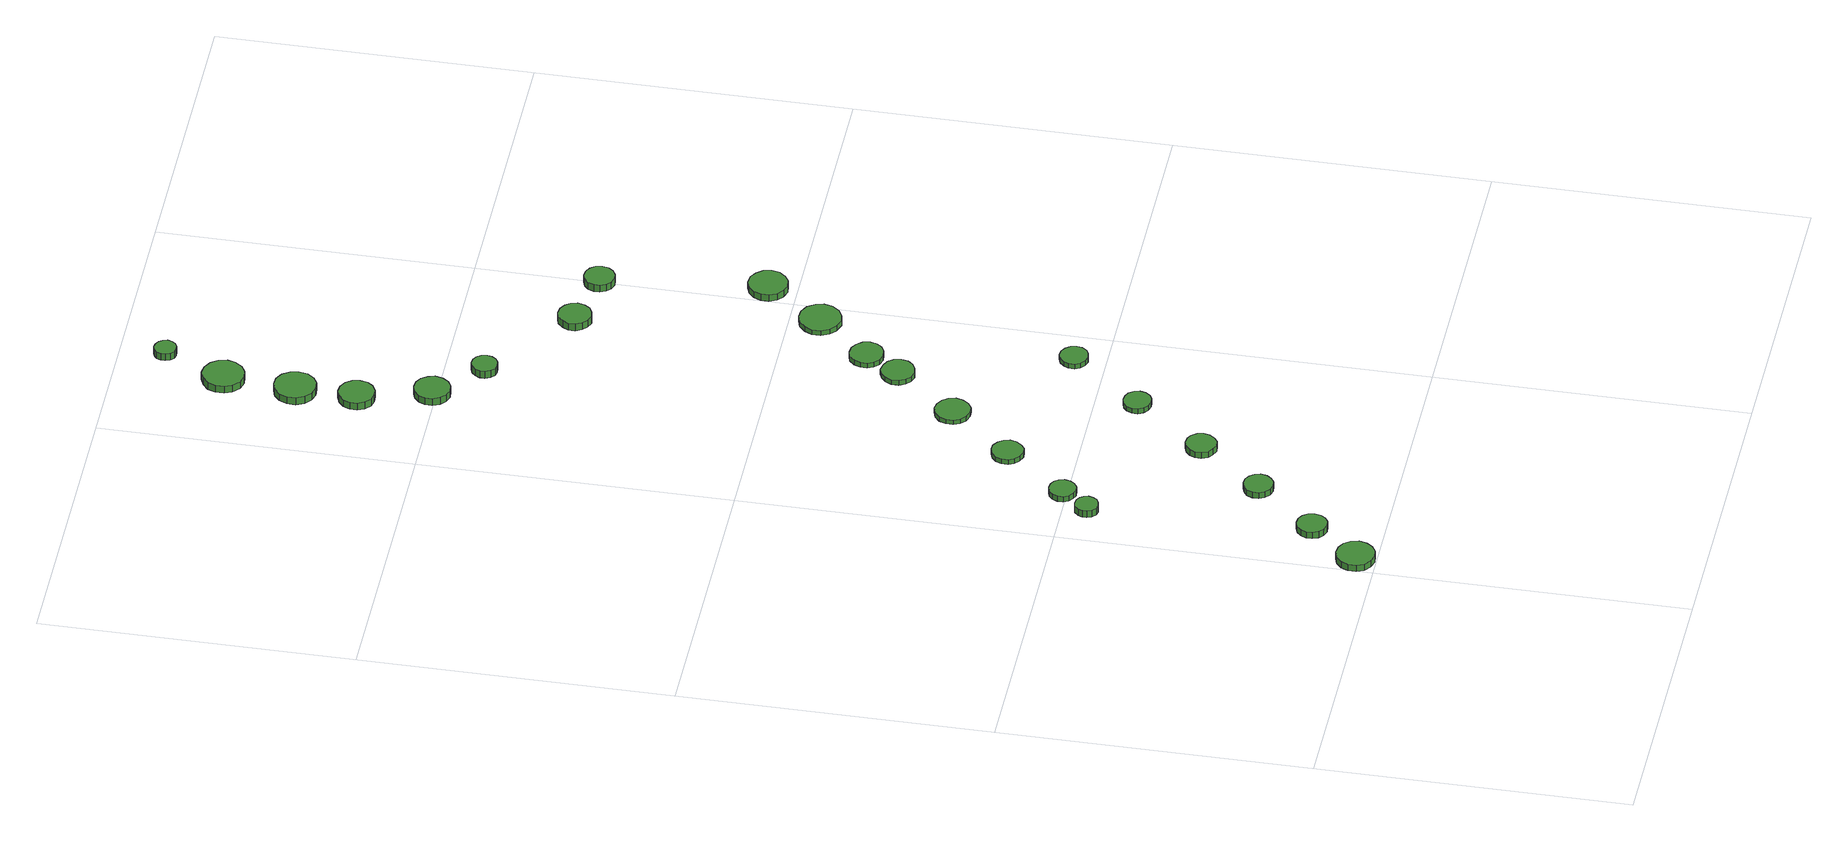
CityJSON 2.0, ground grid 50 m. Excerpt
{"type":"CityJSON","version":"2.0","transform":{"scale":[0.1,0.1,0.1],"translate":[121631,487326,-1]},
"CityObjects":{
"tree1":{"type":"SolitaryVegetationObject","attributes":{"function":"something"},"geometry":[{"type":"MultiSurface","lod":"1","boundaries":[[[0,1,2,3,4,5,6,7,8,9,10,11,12,13,14]],[[15,16,17,18,19,20,21,22,23,24,25,26,27,28,29]],[[0,29,28,1]],[[1,28,27,2]],[[2,27,26,3]],[[3,26,25,4]],[[4,25,24,5]],[[5,24,23,6]],[[6,23,22,7]],[[7,22,21,8]],[[8,21,20,9]],[[9,20,19,10]],[[10,19,18,11]],[[11,18,17,12]],[[12,17,16,13]],[[13,16,15,14]],[[14,15,29,0]]]}]},
"tree2":{"type":"SolitaryVegetationObject","attributes":{"function":"something"},"geometry":[{"type":"MultiSurface","lod":"1","boundaries":[[[30,31,32,33,34,35,36,37,38,39,40,41,42,43,44]],[[45,46,47,48,49,50,51,52,53,54,55,56,57,58,59]],[[30,59,58,31]],[[31,58,57,32]],[[32,57,56,33]],[[33,56,55,34]],[[34,55,54,35]],[[35,54,53,36]],[[36,53,52,37]],[[37,52,51,38]],[[38,51,50,39]],[[39,50,49,40]],[[40,49,48,41]],[[41,48,47,42]],[[42,47,46,43]],[[43,46,45,44]],[[44,45,59,30]]]}]},
"tree3":{"type":"SolitaryVegetationObject","attributes":{"function":"something"},"geometry":[{"type":"MultiSurface","lod":"1","boundaries":[[[60,61,62,63,64,65,66,67,68,69,70,71,72,73,74]],[[75,76,77,78,79,80,81,82,83,84,85,86,87,88,89]],[[60,89,88,61]],[[61,88,87,62]],[[62,87,86,63]],[[63,86,85,64]],[[64,85,84,65]],[[65,84,83,66]],[[66,83,82,67]],[[67,82,81,68]],[[68,81,80,69]],[[69,80,79,70]],[[70,79,78,71]],[[71,78,77,72]],[[72,77,76,73]],[[73,76,75,74]],[[74,75,89,60]]]}]},
"tree4":{"type":"SolitaryVegetationObject","attributes":{"function":"something"},"geometry":[{"type":"MultiSurface","lod":"1","boundaries":[[[90,91,92,93,94,95,96,97,98,99,100,101,102,103,104]],[[105,106,107,108,109,110,111,112,113,114,115,116,117,118,119]],[[90,119,118,91]],[[91,118,117,92]],[[92,117,116,93]],[[93,116,115,94]],[[94,115,114,95]],[[95,114,113,96]],[[96,113,112,97]],[[97,112,111,98]],[[98,111,110,99]],[[99,110,109,100]],[[100,109,108,101]],[[101,108,107,102]],[[102,107,106,103]],[[103,106,105,104]],[[104,105,119,90]]]}]},
"tree5":{"type":"SolitaryVegetationObject","attributes":{"function":"something"},"geometry":[{"type":"MultiSurface","lod":"1","boundaries":[[[120,121,122,123,124,125,126,127,128,129,130,131,132,133,134]],[[135,136,137,138,139,140,141,142,143,144,145,146,147,148,149]],[[120,149,148,121]],[[121,148,147,122]],[[122,147,146,123]],[[123,146,145,124]],[[124,145,144,125]],[[125,144,143,126]],[[126,143,142,127]],[[127,142,141,128]],[[128,141,140,129]],[[129,140,139,130]],[[130,139,138,131]],[[131,138,137,132]],[[132,137,136,133]],[[133,136,135,134]],[[134,135,149,120]]]}]},
"tree6":{"type":"SolitaryVegetationObject","attributes":{"function":"something"},"geometry":[{"type":"MultiSurface","lod":"1","boundaries":[[[150,151,152,153,154,155,156,157,158,159,160,161,162,163,164]],[[165,166,167,168,169,170,171,172,173,174,175,176,177,178,179]],[[150,179,178,151]],[[151,178,177,152]],[[152,177,176,153]],[[153,176,175,154]],[[154,175,174,155]],[[155,174,173,156]],[[156,173,172,157]],[[157,172,171,158]],[[158,171,170,159]],[[159,170,169,160]],[[160,169,168,161]],[[161,168,167,162]],[[162,167,166,163]],[[163,166,165,164]],[[164,165,179,150]]]}]},
"tree7":{"type":"SolitaryVegetationObject","attributes":{"function":"something"},"geometry":[{"type":"MultiSurface","lod":"1","boundaries":[[[180,181,182,183,184,185,186,187,188,189,190,191,192,193,194]],[[195,196,197,198,199,200,201,202,203,204,205,206,207,208,209]],[[180,209,208,181]],[[181,208,207,182]],[[182,207,206,183]],[[183,206,205,184]],[[184,205,204,185]],[[185,204,203,186]],[[186,203,202,187]],[[187,202,201,188]],[[188,201,200,189]],[[189,200,199,190]],[[190,199,198,191]],[[191,198,197,192]],[[192,197,196,193]],[[193,196,195,194]],[[194,195,209,180]]]}]},
"tree8":{"type":"SolitaryVegetationObject","attributes":{"function":"something"},"geometry":[{"type":"MultiSurface","lod":"1","boundaries":[[[210,211,212,213,214,215,216,217,218,219,220,221,222,223,224]],[[225,226,227,228,229,230,231,232,233,234,235,236,237,238,239]],[[210,239,238,211]],[[211,238,237,212]],[[212,237,236,213]],[[213,236,235,214]],[[214,235,234,215]],[[215,234,233,216]],[[216,233,232,217]],[[217,232,231,218]],[[218,231,230,219]],[[219,230,229,220]],[[220,229,228,221]],[[221,228,227,222]],[[222,227,226,223]],[[223,226,225,224]],[[224,225,239,210]]]}]},
"tree9":{"type":"SolitaryVegetationObject","attributes":{"function":"something"},"geometry":[{"type":"MultiSurface","lod":"1","boundaries":[[[240,241,242,243,244,245,246,247,248,249,250,251,252,253,254]],[[255,256,257,258,259,260,261,262,263,264,265,266,267,268,269]],[[240,269,268,241]],[[241,268,267,242]],[[242,267,266,243]],[[243,266,265,244]],[[244,265,264,245]],[[245,264,263,246]],[[246,263,262,247]],[[247,262,261,248]],[[248,261,260,249]],[[249,260,259,250]],[[250,259,258,251]],[[251,258,257,252]],[[252,257,256,253]],[[253,256,255,254]],[[254,255,269,240]]]}]},
"tree10":{"type":"SolitaryVegetationObject","attributes":{"function":"something"},"geometry":[{"type":"MultiSurface","lod":"1","boundaries":[[[270,271,272,273,274,275,276,277,278,279,280,281,282,283,284]],[[285,286,287,288,289,290,291,292,293,294,295,296,297,298,299]],[[270,299,298,271]],[[271,298,297,272]],[[272,297,296,273]],[[273,296,295,274]],[[274,295,294,275]],[[275,294,293,276]],[[276,293,292,277]],[[277,292,291,278]],[[278,291,290,279]],[[279,290,289,280]],[[280,289,288,281]],[[281,288,287,282]],[[282,287,286,283]],[[283,286,285,284]],[[284,285,299,270]]]}]},
"tree11":{"type":"SolitaryVegetationObject","attributes":{"function":"something"},"geometry":[{"type":"MultiSurface","lod":"1","boundaries":[[[300,301,302,303,304,305,306,307,308,309,310,311,312,313,314]],[[315,316,317,318,319,320,321,322,323,324,325,326,327,328,329]],[[300,329,328,301]],[[301,328,327,302]],[[302,327,326,303]],[[303,326,325,304]],[[304,325,324,305]],[[305,324,323,306]],[[306,323,322,307]],[[307,322,321,308]],[[308,321,320,309]],[[309,320,319,310]],[[310,319,318,311]],[[311,318,317,312]],[[312,317,316,313]],[[313,316,315,314]],[[314,315,329,300]]]}]},
"tree12":{"type":"SolitaryVegetationObject","attributes":{"function":"something"},"geometry":[{"type":"MultiSurface","lod":"1","boundaries":[[[330,331,332,333,334,335,336,337,338,339,340,341,342,343,344]],[[345,346,347,348,349,350,351,352,353,354,355,356,357,358,359]],[[330,359,358,331]],[[331,358,357,332]],[[332,357,356,333]],[[333,356,355,334]],[[334,355,354,335]],[[335,354,353,336]],[[336,353,352,337]],[[337,352,351,338]],[[338,351,350,339]],[[339,350,349,340]],[[340,349,348,341]],[[341,348,347,342]],[[342,347,346,343]],[[343,346,345,344]],[[344,345,359,330]]]}]},
"tree13":{"type":"SolitaryVegetationObject","attributes":{"function":"something"},"geometry":[{"type":"MultiSurface","lod":"1","boundaries":[[[360,361,362,363,364,365,366,367,368,369,370,371,372,373,374]],[[375,376,377,378,379,380,381,382,383,384,385,386,387,388,389]],[[360,389,388,361]],[[361,388,387,362]],[[362,387,386,363]],[[363,386,385,364]],[[364,385,384,365]],[[365,384,383,366]],[[366,383,382,367]],[[367,382,381,368]],[[368,381,380,369]],[[369,380,379,370]],[[370,379,378,371]],[[371,378,377,372]],[[372,377,376,373]],[[373,376,375,374]],[[374,375,389,360]]]}]},
"tree14":{"type":"SolitaryVegetationObject","attributes":{"function":"something"},"geometry":[{"type":"MultiSurface","lod":"1","boundaries":[[[390,391,392,393,394,395,396,397,398,399,400,401,402,403,404]],[[405,406,407,408,409,410,411,412,413,414,415,416,417,418,419]],[[390,419,418,391]],[[391,418,417,392]],[[392,417,416,393]],[[393,416,415,394]],[[394,415,414,395]],[[395,414,413,396]],[[396,413,412,397]],[[397,412,411,398]],[[398,411,410,399]],[[399,410,409,400]],[[400,409,408,401]],[[401,408,407,402]],[[402,407,406,403]],[[403,406,405,404]],[[404,405,419,390]]]}]},
"tree15":{"type":"SolitaryVegetationObject","attributes":{"function":"something"},"geometry":[{"type":"MultiSurface","lod":"1","boundaries":[[[420,421,422,423,424,425,426,427,428,429,430,431,432,433,434]],[[435,436,437,438,439,440,441,442,443,444,445,446,447,448,449]],[[420,449,448,421]],[[421,448,447,422]],[[422,447,446,423]],[[423,446,445,424]],[[424,445,444,425]],[[425,444,443,426]],[[426,443,442,427]],[[427,442,441,428]],[[428,441,440,429]],[[429,440,439,430]],[[430,439,438,431]],[[431,438,437,432]],[[432,437,436,433]],[[433,436,435,434]],[[434,435,449,420]]]}]},
"tree16":{"type":"SolitaryVegetationObject","attributes":{"function":"something"},"geometry":[{"type":"MultiSurface","lod":"1","boundaries":[[[450,451,452,453,454,455,456,457,458,459,460,461,462,463,464]],[[465,466,467,468,469,470,471,472,473,474,475,476,477,478,479]],[[450,479,478,451]],[[451,478,477,452]],[[452,477,476,453]],[[453,476,475,454]],[[454,475,474,455]],[[455,474,473,456]],[[456,473,472,457]],[[457,472,471,458]],[[458,471,470,459]],[[459,470,469,460]],[[460,469,468,461]],[[461,468,467,462]],[[462,467,466,463]],[[463,466,465,464]],[[464,465,479,450]]]}]},
"tree17":{"type":"SolitaryVegetationObject","attributes":{"function":"something"},"geometry":[{"type":"MultiSurface","lod":"1","boundaries":[[[480,481,482,483,484,485,486,487,488,489,490,491,492,493,494]],[[495,496,497,498,499,500,501,502,503,504,505,506,507,508,509]],[[480,509,508,481]],[[481,508,507,482]],[[482,507,506,483]],[[483,506,505,484]],[[484,505,504,485]],[[485,504,503,486]],[[486,503,502,487]],[[487,502,501,488]],[[488,501,500,489]],[[489,500,499,490]],[[490,499,498,491]],[[491,498,497,492]],[[492,497,496,493]],[[493,496,495,494]],[[494,495,509,480]]]}]},
"tree18":{"type":"SolitaryVegetationObject","attributes":{"function":"something"},"geometry":[{"type":"MultiSurface","lod":"1","boundaries":[[[510,511,512,513,514,515,516,517,518,519,520,521,522,523,524]],[[525,526,527,528,529,530,531,532,533,534,535,536,537,538,539]],[[510,539,538,511]],[[511,538,537,512]],[[512,537,536,513]],[[513,536,535,514]],[[514,535,534,515]],[[515,534,533,516]],[[516,533,532,517]],[[517,532,531,518]],[[518,531,530,519]],[[519,530,529,520]],[[520,529,528,521]],[[521,528,527,522]],[[522,527,526,523]],[[523,526,525,524]],[[524,525,539,510]]]}]},
"tree19":{"type":"SolitaryVegetationObject","attributes":{"function":"something"},"geometry":[{"type":"MultiSurface","lod":"1","boundaries":[[[540,541,542,543,544,545,546,547,548,549,550,551,552,553,554]],[[555,556,557,558,559,560,561,562,563,564,565,566,567,568,569]],[[540,569,568,541]],[[541,568,567,542]],[[542,567,566,543]],[[543,566,565,544]],[[544,565,564,545]],[[545,564,563,546]],[[546,563,562,547]],[[547,562,561,548]],[[548,561,560,549]],[[549,560,559,550]],[[550,559,558,551]],[[551,558,557,552]],[[552,557,556,553]],[[553,556,555,554]],[[554,555,569,540]]]}]},
"tree20":{"type":"SolitaryVegetationObject","attributes":{"function":"something"},"geometry":[{"type":"MultiSurface","lod":"1","boundaries":[[[570,571,572,573,574,575,576,577,578,579,580,581,582,583,584]],[[585,586,587,588,589,590,591,592,593,594,595,596,597,598,599]],[[570,599,598,571]],[[571,598,597,572]],[[572,597,596,573]],[[573,596,595,574]],[[574,595,594,575]],[[575,594,593,576]],[[576,593,592,577]],[[577,592,591,578]],[[578,591,590,579]],[[579,590,589,580]],[[580,589,588,581]],[[581,588,587,582]],[[582,587,586,583]],[[583,586,585,584]],[[584,585,599,570]]]}]},
"tree21":{"type":"SolitaryVegetationObject","attributes":{"function":"something"},"geometry":[{"type":"MultiSurface","lod":"1","boundaries":[[[600,601,602,603,604,605,606,607,608,609,610,611,612,613,614]],[[615,616,617,618,619,620,621,622,623,624,625,626,627,628,629]],[[600,629,628,601]],[[601,628,627,602]],[[602,627,626,603]],[[603,626,625,604]],[[604,625,624,605]],[[605,624,623,606]],[[606,623,622,607]],[[607,622,621,608]],[[608,621,620,609]],[[609,620,619,610]],[[610,619,618,611]],[[611,618,617,612]],[[612,617,616,613]],[[613,616,615,614]],[[614,615,629,600]]]}]},
"tree22":{"type":"SolitaryVegetationObject","attributes":{"function":"something"},"geometry":[{"type":"MultiSurface","lod":"1","boundaries":[[[630,631,632,633,634,635,636,637,638,639,640,641,642,643,644]],[[645,646,647,648,649,650,651,652,653,654,655,656,657,658,659]],[[630,659,658,631]],[[631,658,657,632]],[[632,657,656,633]],[[633,656,655,634]],[[634,655,654,635]],[[635,654,653,636]],[[636,653,652,637]],[[637,652,651,638]],[[638,651,650,639]],[[639,650,649,640]],[[640,649,648,641]],[[641,648,647,642]],[[642,647,646,643]],[[643,646,645,644]],[[644,645,659,630]]]}]}
},
"vertices":[
[61,33,18],[58,46,18],[51,56,18],[40,62,18],[27,64,18],[15,60,18],[5,51,18],[0,40,18],[0,27,18],[5,15,18],[15,7,18],[27,3,18],[40,4,18],[51,11,18],[58,21,18],[58,21,6],[51,11,6],[40,4,6],[27,3,6],[15,7,6],[5,15,6],[0,27,6],[0,40,6],[5,51,6],[15,60,6],[27,64,6],[40,62,6],[51,56,6],[58,46,6],[61,33,6],
[116,113,18],[114,123,18],[108,131,18],[100,136,18],[90,137,18],[80,134,18],[73,127,18],[69,118,18],[69,108,18],[73,99,18],[80,92,18],[90,89,18],[100,90,18],[108,95,18],[114,103,18],[114,103,6],[108,95,6],[100,90,6],[90,89,6],[80,92,6],[73,99,6],[69,108,6],[69,118,6],[73,127,6],[80,134,6],[90,137,6],[100,136,6],[108,131,6],[114,123,6],[116,113,6],
[92,463,21],[90,470,21],[86,476,21],[79,480,21],[71,481,21],[64,479,21],[58,473,21],[55,466,21],[55,459,21],[58,452,21],[64,446,21],[71,444,21],[79,445,21],[86,449,21],[90,455,21],[90,455,8],[86,449,8],[79,445,8],[71,444,8],[64,446,8],[58,452,8],[55,459,8],[55,466,8],[58,473,8],[64,479,8],[71,481,8],[79,480,8],[86,476,8],[90,470,8],[92,463,8],
[200,213,17],[198,222,17],[192,230,17],[184,235,17],[174,236,17],[165,233,17],[157,227,17],[153,218,17],[153,208,17],[157,199,17],[165,192,17],[174,189,17],[184,190,17],[192,195,17],[198,203,17],[198,203,6],[192,195,6],[184,190,6],[174,189,6],[165,192,6],[157,199,6],[153,208,6],[153,218,6],[157,227,6],[165,233,6],[174,236,6],[184,235,6],[192,230,6],[198,222,6],[200,213,6],
[130,507,18],[128,516,18],[123,523,18],[115,527,18],[106,528,18],[98,526,18],[91,520,18],[87,511,18],[87,502,18],[91,494,18],[98,488,18],[106,485,18],[115,486,18],[123,491,18],[128,498,18],[128,498,8],[123,491,8],[115,486,8],[106,485,8],[98,488,8],[91,494,8],[87,502,8],[87,511,8],[91,520,8],[98,526,8],[106,528,8],[115,527,8],[123,523,8],[128,516,8],[130,507,8],
[283,318,18],[281,328,18],[275,336,18],[267,341,18],[256,342,18],[247,339,18],[239,332,18],[235,323,18],[235,313,18],[239,303,18],[247,297,18],[256,293,18],[267,294,18],[275,300,18],[281,308,18],[281,308,7],[275,300,7],[267,294,7],[256,293,7],[247,297,7],[239,303,7],[235,313,7],[235,323,7],[239,332,7],[247,339,7],[256,342,7],[267,341,7],[275,336,7],[281,328,7],[283,318,7],
[213,608,18],[210,618,18],[204,626,18],[195,632,18],[185,633,18],[175,629,18],[167,622,18],[163,613,18],[163,602,18],[167,593,18],[175,586,18],[185,582,18],[195,583,18],[204,589,18],[210,597,18],[210,597,9],[204,589,9],[195,583,9],[185,582,9],[175,586,9],[167,593,9],[163,602,9],[163,613,9],[167,622,9],[175,629,9],[185,633,9],[195,632,9],[204,626,9],[210,618,9],[213,608,9],
[371,434,17],[369,443,17],[363,451,17],[355,455,17],[346,456,17],[337,453,17],[330,447,17],[326,439,17],[326,429,17],[330,421,17],[337,415,17],[346,412,17],[355,413,17],[363,417,17],[369,425,17],[369,425,8],[363,417,8],[355,413,8],[346,412,8],[337,415,8],[330,421,8],[326,429,8],[326,439,8],[330,447,8],[337,453,8],[346,456,8],[355,455,8],[363,451,8],[369,443,8],[371,434,8],
[301,709,18],[298,721,18],[291,730,18],[281,736,18],[270,738,18],[258,734,18],[249,726,18],[245,715,18],[245,703,18],[249,693,18],[258,685,18],[270,681,18],[281,682,18],[291,688,18],[298,698,18],[298,698,10],[291,688,10],[281,682,10],[270,681,10],[258,685,10],[249,693,10],[245,703,10],[245,715,10],[249,726,10],[258,734,10],[270,738,10],[281,736,10],[291,730,10],[298,721,10],[301,709,10],
[381,810,18],[379,821,18],[372,830,18],[362,835,18],[351,837,18],[341,833,18],[333,826,18],[328,816,18],[328,804,18],[333,794,18],[341,787,18],[351,783,18],[362,785,18],[372,790,18],[379,799,18],[379,799,9],[372,790,9],[362,785,9],[351,783,9],[341,787,9],[333,794,9],[328,804,9],[328,816,9],[333,826,9],[341,833,9],[351,837,9],[362,835,9],[372,830,9],[379,821,9],[381,810,9],
[463,550,18],[461,559,18],[455,567,18],[447,572,18],[438,573,18],[429,570,18],[422,563,18],[418,555,18],[418,545,18],[422,537,18],[429,531,18],[438,528,18],[447,529,18],[455,533,18],[461,541,18],[461,541,9],[455,533,9],[447,529,9],[438,528,9],[429,531,9],[422,537,9],[418,545,9],[418,555,9],[422,563,9],[429,570,9],[438,573,9],[447,572,9],[455,567,9],[461,559,9],[463,550,9],
[200,1506,25],[197,1517,25],[190,1527,25],[180,1533,25],[168,1534,25],[157,1530,25],[148,1522,25],[143,1512,25],[143,1500,25],[148,1489,25],[157,1481,25],[168,1477,25],[180,1478,25],[190,1484,25],[197,1494,25],[197,1494,12],[190,1484,12],[180,1478,12],[168,1477,12],[157,1481,12],[148,1489,12],[143,1500,12],[143,1512,12],[148,1522,12],[157,1530,12],[168,1534,12],[180,1533,12],[190,1527,12],[197,1517,12],[200,1506,12],
[169,1618,24],[167,1630,24],[160,1640,24],[149,1646,24],[137,1647,24],[126,1643,24],[117,1635,24],[112,1624,24],[112,1612,24],[117,1601,24],[126,1593,24],[137,1590,24],[149,1591,24],[160,1597,24],[167,1606,24],[167,1606,11],[160,1597,11],[149,1591,11],[137,1590,11],[126,1593,11],[117,1601,11],[112,1612,11],[112,1624,11],[117,1635,11],[126,1643,11],[137,1647,11],[149,1646,11],[160,1640,11],[167,1630,11],[169,1618,11],
[415,865,18],[413,876,18],[406,885,18],[396,891,18],[385,892,18],[374,889,18],[366,881,18],[362,871,18],[362,860,18],[366,850,18],[374,842,18],[385,839,18],[396,840,18],[406,845,18],[413,854,18],[413,854,9],[406,845,9],[396,840,9],[385,839,9],[374,842,9],[366,850,9],[362,860,9],[362,871,9],[366,881,9],[374,889,9],[385,892,9],[396,891,9],[406,885,9],[413,876,9],[415,865,9],
[170,1714,27],[167,1727,27],[159,1739,27],[147,1746,27],[133,1747,27],[120,1743,27],[110,1734,27],[104,1721,27],[104,1707,27],[110,1694,27],[120,1685,27],[133,1681,27],[147,1682,27],[159,1689,27],[167,1700,27],[167,1700,14],[159,1689,14],[147,1682,14],[133,1681,14],[120,1685,14],[110,1694,14],[104,1707,14],[104,1721,14],[110,1734,14],[120,1743,14],[133,1747,14],[147,1746,14],[159,1739,14],[167,1727,14],[170,1714,14],
[266,1437,25],[264,1446,25],[259,1453,25],[252,1457,25],[243,1458,25],[235,1455,25],[229,1449,25],[225,1441,25],[225,1433,25],[229,1425,25],[235,1419,25],[243,1417,25],[252,1418,25],[259,1422,25],[264,1429,25],[264,1429,12],[259,1422,12],[252,1418,12],[243,1417,12],[235,1419,12],[229,1425,12],[225,1433,12],[225,1441,12],[229,1449,12],[235,1455,12],[243,1458,12],[252,1457,12],[259,1453,12],[264,1446,12],[266,1437,12],
[181,1828,25],[178,1842,25],[170,1853,25],[158,1860,25],[144,1862,25],[131,1857,25],[120,1848,25],[115,1835,25],[115,1821,25],[120,1809,25],[131,1799,25],[144,1795,25],[158,1797,25],[170,1804,25],[178,1815,25],[178,1815,12],[170,1804,12],[158,1797,12],[144,1795,12],[131,1799,12],[120,1809,12],[115,1821,12],[115,1835,12],[120,1848,12],[131,1857,12],[144,1862,12],[158,1860,12],[170,1853,12],[178,1842,12],[181,1828,12],
[496,952,18],[493,965,18],[485,977,18],[472,984,18],[459,985,18],[445,981,18],[435,971,18],[429,959,18],[429,945,18],[435,932,18],[445,923,18],[459,918,18],[472,920,18],[485,927,18],[493,938,18],[493,938,9],[485,927,9],[472,920,9],[459,918,9],[445,923,9],[435,932,9],[429,945,9],[429,959,9],[435,971,9],[445,981,9],[459,985,9],[472,984,9],[485,977,9],[493,965,9],[496,952,9],
[215,1928,24],[213,1935,24],[209,1941,24],[202,1945,24],[195,1946,24],[188,1943,24],[183,1939,24],[180,1932,24],[180,1925,24],[183,1918,24],[188,1913,24],[195,1911,24],[202,1911,24],[209,1915,24],[213,1921,24],[213,1921,11],[209,1915,11],[202,1911,11],[195,1911,11],[188,1913,11],[183,1918,11],[180,1925,11],[180,1932,11],[183,1939,11],[188,1943,11],[195,1946,11],[202,1945,11],[209,1941,11],[213,1935,11],[215,1928,11],
[422,1324,24],[419,1335,24],[413,1343,24],[403,1349,24],[392,1350,24],[382,1347,24],[374,1339,24],[369,1329,24],[369,1318,24],[374,1308,24],[382,1301,24],[392,1297,24],[403,1299,24],[413,1304,24],[419,1313,24],[419,1313,11],[413,1304,11],[403,1299,11],[392,1297,11],[382,1301,11],[374,1308,11],[369,1318,11],[369,1329,11],[374,1339,11],[382,1347,11],[392,1350,11],[403,1349,11],[413,1343,11],[419,1335,11],[422,1324,11],
[561,1046,21],[558,1059,21],[550,1069,21],[539,1076,21],[526,1077,21],[514,1073,21],[504,1064,21],[499,1052,21],[499,1039,21],[504,1027,21],[514,1019,21],[526,1015,21],[539,1016,21],[550,1023,21],[558,1033,21],[558,1033,9],[550,1023,9],[539,1016,9],[526,1015,9],[514,1019,9],[504,1027,9],[499,1039,9],[499,1052,9],[504,1064,9],[514,1073,9],[526,1077,9],[539,1076,9],[550,1069,9],[558,1059,9],[561,1046,9],
[521,1304,23],[519,1314,23],[513,1322,23],[504,1327,23],[494,1328,23],[484,1325,23],[477,1319,23],[473,1309,23],[473,1299,23],[477,1290,23],[484,1283,23],[494,1280,23],[504,1281,23],[513,1286,23],[519,1294,23],[519,1294,10],[513,1286,10],[504,1281,10],[494,1280,10],[484,1283,10],[477,1290,10],[473,1299,10],[473,1309,10],[477,1319,10],[484,1325,10],[494,1328,10],[504,1327,10],[513,1322,10],[519,1314,10],[521,1304,10]
]}
